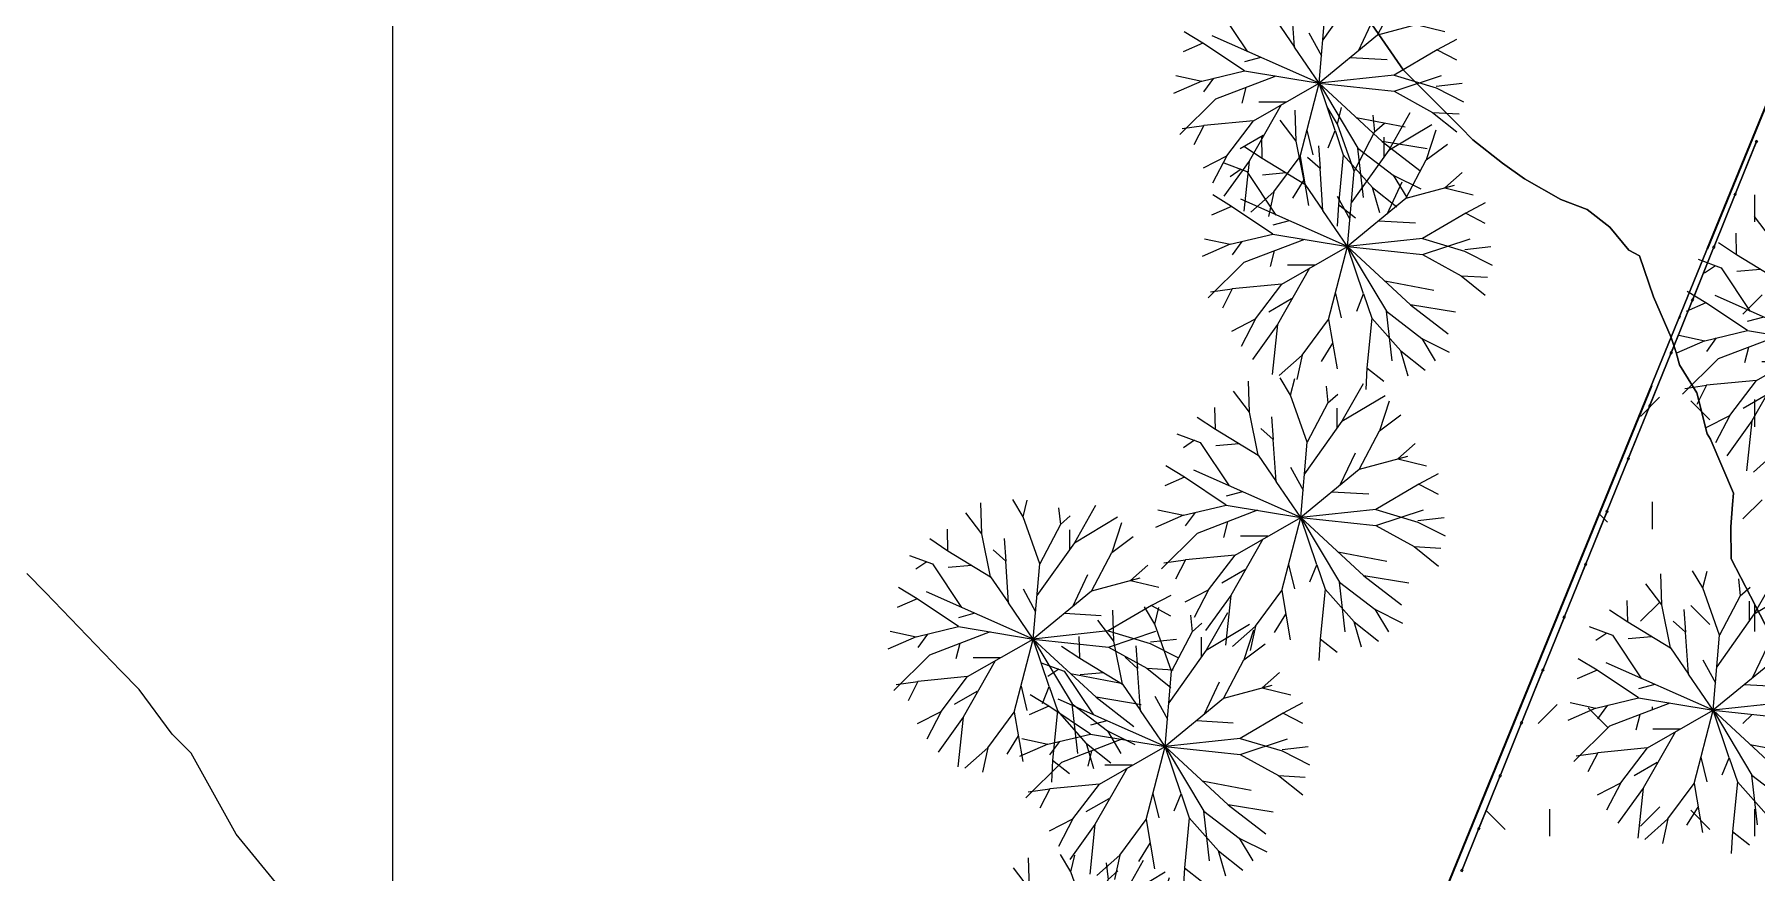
# Model space of a CAD drawing. Header units: metres. Extents: x -207 to 292, y -187 to 169.
# Drawn here: x -162.8 to -102.4, y 69.5 to 98.9 of the extents above; entities that cross this region are included whole.
import ezdxf

# ---------------------------------------------------------------- set-up
doc = ezdxf.new("R2010")
doc.units = ezdxf.units.M
doc.linetypes.add('IMPORT-IMPORT-LÍMITE2 _2_', pattern=[36.83, 6.35, -2.54, 0, -2.54, 25.4, 0, 0, 0])
for name, color, linetype, lineweight in [('A-GLAZ-CWMG', 7, 'Continuous', 9), ('ACHURADO', 7, 'Continuous', 9), ('arboles y arbustos', 7, 'Continuous', 9), ('C-TOPO', 7, 'Continuous', 9), ('C-TOPO-MAJR', 7, 'Continuous', 35), ('grilla', 7, 'Continuous', 9), ('linea propiedad', 7, 'IMPORT-IMPORT-LÍMITE2 _2_', 35)]:
    doc.layers.add(name, color=color, linetype=linetype, lineweight=lineweight)
doc.layers.add('PR10-ARQ-PL-001-Emplazamiento-C-1_dwg', color=7, linetype='Continuous', lineweight=9, true_color=0x767676)

# ---------------------------------------------------------------- blocks, each defined once
blk = doc.blocks.new('PR10-ARQ-PL-001-Emplazamiento-C-1_dwg_Quad Corner Mullion - 50x50 mm-517351-PLANTA EMPLAZAMIENTO-674653-PLANTA EMPLAZAMIENTO ACTUALIZADO')
at = {"layer": 'A-GLAZ-CWMG', "flags": 128}
blk.add_lwpolyline([(0.025, 0.025), (-0.025, 0.025), (-0.025, -0.025), (0.025, -0.025)], close=True, dxfattribs=at)
blk = doc.blocks.new('PR10-ARQ-PL-001-Emplazamiento-C-1_dwg_Circular Mullion - 5mm-517344-PLANTA EMPLAZAMIENTO-674655-PLANTA EMPLAZAMIENTO ACTUALIZADO')
at = {"layer": 'A-GLAZ-CWMG', "flags": 128}
for points in [[(-84.442, 139.656), (-83.711, 141.464), (-83.713, 141.465), (-83.716, 141.466), (-84.446, 139.658), (-84.444, 139.657)], [(-84.444, 139.657), (-83.713, 141.465)]]:
    blk.add_lwpolyline(points, close=True, dxfattribs=at)
blk = doc.blocks.new('PR10-ARQ-PL-001-Emplazamiento-C-1_dwg_Circular Mullion - 5mm-517609-PLANTA EMPLAZAMIENTO-674656-PLANTA EMPLAZAMIENTO ACTUALIZADO')
at = {"layer": 'A-GLAZ-CWMG', "flags": 128}
for points in [[(-112.756, 69.576), (-112.181, 70.998), (-112.183, 70.999), (-112.186, 71), (-112.76, 69.578), (-112.758, 69.577)], [(-112.758, 69.577), (-112.183, 70.999)]]:
    blk.add_lwpolyline(points, close=True, dxfattribs=at)
blk = doc.blocks.new('PR10-ARQ-PL-001-Emplazamiento-C-1_dwg_Rectangular Mullion - 50 x 50 mm-517346-PLANTA EMPLAZAMIENTO-674657-PLANTA EMPLAZAMIENTO ACTUALIZADO')
at = {"layer": 'A-GLAZ-CWMG', "flags": 128}
blk.add_lwpolyline([(0.025, 0.025), (-0.025, 0.025), (-0.025, -0.025), (0.025, -0.025)], close=True, dxfattribs=at)
blk = doc.blocks.new('PR10-ARQ-PL-001-Emplazamiento-C-1_dwg_Quad Corner Mullion - 50x50 mm-517358-PLANTA EMPLAZAMIENTO-674658-PLANTA EMPLAZAMIENTO ACTUALIZADO')
at = {"layer": 'A-GLAZ-CWMG', "flags": 128}
blk.add_lwpolyline([(0.025, 0.025), (0.025, -0.025), (-0.025, -0.025), (-0.025, 0.025)], close=True, dxfattribs=at)
blk = doc.blocks.new('PR10-ARQ-PL-001-Emplazamiento-C-1_dwg_Rectangular Mullion - 50 x 50 mm-517357-PLANTA EMPLAZAMIENTO-674659-PLANTA EMPLAZAMIENTO ACTUALIZADO')
at = {"layer": 'A-GLAZ-CWMG', "flags": 128}
blk.add_lwpolyline([(0.025, 0.025), (0.025, -0.025), (-0.025, -0.025), (-0.025, 0.025)], close=True, dxfattribs=at)
blk = doc.blocks.new('PR10-ARQ-PL-001-Emplazamiento-C-1_dwg_PR10-ARQ-PL-001-Emplazamiento-WIP-A_dwg_arbolito2-671575-PLANTA EMPLAZAMIENTO-674710-PLANTA EMPLAZAMIENTO ACTUALIZADO')
at = {"layer": 'arboles y arbustos'}
for p, q in [((79, 3660), (-283, 4264)), ((-1368, 3061), (-1929, 3801)), ((1704, 3199), (1704, 2495)), ((3531, 3446), (3194, 2410)), ((1878, 2746), (565, 895)), ((-3295, 2076), (-3678, 1817)), ((-2547, 1888), (-1721, 1960)), ((2336, 1620), (1807, 496)), ((-3637, 777), (-4331, 473)), ((76, 1135), (516, 326)), ((-1609, 271), (-2183, 115)), ((2821, 188), (1534, 261)), ((-3676, -555), (-4665, -988)), ((-3269, -458), (-3616, -929)), ((3068, -911), (4732, -361)), ((-2140, -787), (-2280, -1329)), ((5457, -647), (4542, -746)), ((-716, -1292), (-1676, -1292)), ((4413, -1655), (5341, -1707)), ((-4369, -2226), (-3610, -2120)), ((6, -2283), (211, -3139)), ((1739, -1838), (3454, -2164)), ((-2328, -2920), (-1527, -2458)), ((-2796, -3175), (-3300, -4141)), ((-2023, -3367), (-2208, -5117)), ((-482, -4668), (-87, -4026)), ((3034, -3854), (4001, -4335)), ((-1156, -4443), (-1342, -5303)), ((1114, -4886), (1071, -5652))]:
    blk.add_line(p, q, dxfattribs=at)
at = {"layer": 'arboles y arbustos', "flags": 128}
for points in [[(1385, 3388), (661, 2007), (79, 3660), (221, 4243)], [(-2560, 2465), (-1063, 1554), (-1368, 3061), (-1401, 4150)], [(1322, 3974), (1385, 3388), (1728, 3690)], [(2623, 4059), (1878, 2746), (3390, 3652)], [(-3197, 2891), (-2560, 2465), (-2576, 3223)], [(-589, 2897), (-531, 2106), (-968, 2495)], [(4172, 1505), (2480, 1049), (3194, 2410), (3940, 2964)], [(-3908, 2302), (-3099, 2004), (-2078, 473)], [(-1063, 1554), (-433, 633), (-531, 2106)], [(2480, 1049), (433, -633), (661, 2007)], [(4449, 1960), (3842, 1426), (4838, 1183)], [(-4583, -358), (-3676, -555), (-2181, -197), (-3637, 777), (-4292, 1176)], [(-2181, -197), (433, -633), (-3312, 1026)], [(-1866, -1951), (433, -633), (-433, 633)], [(5254, 901), (4577, 540), (5249, 185)], [(4577, 540), (3067, -348), (433, -633), (2646, -2675)], [(-1080, -381), (-3199, -1193), (-4453, -2432)], [(3067, -348), (4539, -791), (5502, -1281)], [(-230, -3198), (433, -633), (1795, -2906)], [(997, -2297), (433, -633), (3068, -911), (4413, -1655), (5264, -2335)], [(-898, -1396), (-2023, -3367), (-2901, -4596)], [(-3623, -3597), (-2796, -3175), (-1866, -1951), (-3610, -2120), (-3954, -2795)], [(757, -2895), (997, -2297), (1284, -3142)], [(1996, -4647), (1795, -2906), (3034, -3854), (3507, -4643)], [(4224, -2938), (2646, -2675), (3965, -3695)], [(-1963, -5161), (-1156, -4443), (-230, -3198), (68, -4925)], [(2305, -4291), (1284, -3142), (1114, -4886), (1710, -5354)], [(2561, -5184), (2305, -4291), (3157, -4971)]]:
    blk.add_lwpolyline(points, dxfattribs=at)
blk = doc.blocks.new('PR10-ARQ-PL-001-Emplazamiento-C-1_dwg-674643-PLANTA EMPLAZAMIENTO ACTUALIZADO')
at = {"layer": 'ACHURADO'}
h = blk.add_hatch(dxfattribs=at)
h.set_pattern_fill('FP_1', color=256, style=0, pattern_type=2)
h.set_pattern_definition([(90, (-655750.258, -5498481.082), (-3.592, 3.592), [0.9525, -6.232]), (45, (-655750.258, -5498481.082), (-3.5921024484, 3.5921024484), [0.9525, -4.127]), (135, (-655750.258, -5498481.082), (-3.5921024484, -3.5921024484), [0.9525, -4.127])])
h.paths.add_polyline_path([(-161.771, -49.779), (-127.862, -43.679), (-120.948, -28.309), (-111.803, -11.418), (-104.331, 0.453), (-97.266, 16.755), (-92.284, 29.861), (-84.153, 48.383), (-83.895, 48.922), (-83.576, 49.56), (-83.246, 50.193), (-82.906, 50.82), (-82.555, 51.442), (-82.193, 52.057), (-81.821, 52.666), (-81.047, 53.865), (-80.645, 54.455), (-80.233, 55.037), (-79.811, 55.613), (-79.38, 56.182), (-75.091, 62.133), (-74.617, 62.76), (-74.134, 63.38), (-73.641, 63.992), (-73.138, 64.596), (-72.625, 65.192), (-72.103, 65.779), (-71.572, 66.359), (-70.664, 67.305), (-70.482, 67.491), (-69.923, 68.045), (-69.356, 68.589), (-68.78, 69.124), (-68.196, 69.65), (-67.003, 70.673), (-66.394, 71.17), (-65.778, 71.658), (-65.153, 72.136), (-64.522, 72.603), (-63.882, 73.061), (-63.236, 73.508), (-62.583, 73.945), (-61.922, 74.371), (-61.255, 74.787), (-60.582, 75.192), (-59.902, 75.586), (-59.306, 75.883), (-58.704, 76.167), (-58.097, 76.441), (-57.486, 76.702), (-56.869, 76.952), (-56.247, 77.19), (-55.621, 77.416), (-54.991, 77.63), (-54.357, 77.832), (-53.077, 78.199), (-52.433, 78.364), (-51.785, 78.517), (-51.134, 78.658), (-50.481, 78.785), (-49.826, 78.901), (-49.168, 79.003), (-48.509, 79.093), (-47.848, 79.171), (-47.185, 79.236), (-45.858, 79.327), (-45.193, 79.354), (-44.527, 79.367), (-43.862, 79.368), (-43.196, 79.357), (-42.531, 79.332), (-41.867, 79.295), (-41.203, 79.245), (-40.54, 79.183), (-39.879, 79.108), (-39.219, 79.02), (-38.562, 78.919), (-37.906, 78.806), (-37.252, 78.68), (-36.601, 78.542), (-35.953, 78.392), (-35.308, 78.229), (-34.666, 78.053), (47.551, 57.663), (47.81, 57.578), (48.073, 57.505), (48.338, 57.445), (48.607, 57.396), (48.877, 57.361), (49.148, 57.338), (49.421, 57.327), (49.693, 57.329), (49.966, 57.344), (50.237, 57.372), (50.506, 57.412), (50.774, 57.464), (51.038, 57.529), (51.3, 57.606), (51.811, 57.797), (52.059, 57.909), (52.301, 58.033), (52.538, 58.169), (52.768, 58.315), (52.991, 58.471), (53.207, 58.638), (53.414, 58.815), (53.614, 59.001), (53.804, 59.196), (53.985, 59.4), (54.156, 59.612), (54.318, 59.831), (54.469, 60.058), (54.609, 60.292), (54.738, 60.532), (54.856, 60.778), (54.962, 61.028), (55.057, 61.284), (55.14, 61.544), (55.21, 61.807), (55.269, 62.073), (55.314, 62.342), (55.348, 62.613), (55.368, 62.884), (55.486, 68.004), (-83.704, 141.488), (-151.221, -23.933)])
h.paths.add_polyline_path([(-98.109, 19.735), (-100.027, 20.525), (-97.678, 26.227), (-95.761, 25.431), (-97.988, 20.027)])
h.paths.add_polyline_path([(-94.264, 28.288), (-97.543, 29.64), (-95.193, 35.341), (-91.917, 33.984), (-94.257, 28.306)])
h.paths.add_polyline_path([(-88.37, 41.33), (-91.648, 42.682), (-89.298, 48.383), (-86.02, 47.032), (-88.359, 41.356)])
h.paths.add_polyline_path([(-107.511, 62.681), (-109.81, 61.362), (-111.554, 61.194), (-112.168, 61.108), (-111.143, 62.121), (-109.024, 62.933)])
h.paths.add_polyline_path([(-107.511, 62.681), (-104.877, 62.965), (-103.986, 62.697), (-104.876, 62.403)])
h.paths.add_polyline_path([(-106.042, 59.476), (-106.66, 60.171), (-107.511, 62.681), (-106.15, 60.408)])
h.paths.add_polyline_path([(-97.117, 62.944), (-99.416, 61.625), (-101.16, 61.457), (-101.774, 61.371), (-100.749, 62.384), (-98.63, 63.196)])
h.paths.add_polyline_path([(-95.648, 59.739), (-96.266, 60.434), (-97.117, 62.944), (-95.756, 60.671)])
h.paths.add_polyline_path([(-94.482, 62.666), (-97.117, 62.944), (-94.483, 63.228), (-93.592, 62.96)])
h.paths.add_polyline_path([(-104.12, 64.725), (-104.103, 64.74), (-104.082, 64.735)])
h.paths.add_polyline_path([(-103.959, 75.174), (-101.325, 75.458), (-100.433, 75.19), (-101.324, 74.896)])
h.paths.add_polyline_path([(-108.615, 73.601), (-107.591, 74.613), (-105.472, 75.426), (-103.959, 75.174), (-106.258, 73.855), (-108.002, 73.687)])
h.paths.add_polyline_path([(-100.567, 77.218), (-100.55, 77.233), (-100.53, 77.228)])
at = {"layer": 'C-TOPO', "flags": 128}
for points in [[(-113.422, 68.679), (-112.437, 71.09), (-111.781, 72.699), (-111.608, 73.121), (-110.942, 74.754), (-110.731, 75.27), (-110.306, 76.311), (-109.921, 77.255), (-108.775, 80.064), (-108.672, 80.315), (-107.685, 82.734), (-107.257, 83.781), (-107.185, 83.959), (-106.958, 84.514), (-105.938, 87.014), (-105.65, 87.721), (-104.633, 90.211), (-103.194, 93.737), (-103.166, 93.806), (-103.141, 93.867), (-103.077, 94.024), (-101.714, 97.363)], [(-101.714, 97.363), (-103.077, 94.024), (-103.141, 93.867), (-103.166, 93.806), (-103.194, 93.737), (-104.633, 90.211), (-105.65, 87.721), (-105.938, 87.014), (-106.958, 84.514), (-107.185, 83.959), (-107.257, 83.781), (-107.685, 82.734), (-108.672, 80.315), (-108.775, 80.064), (-109.921, 77.255), (-110.306, 76.311), (-110.731, 75.27), (-110.942, 74.754), (-111.608, 73.121), (-111.781, 72.699), (-112.437, 71.09), (-113.422, 68.679)]]:
    blk.add_lwpolyline(points, dxfattribs=at)
at = {"layer": 'C-TOPO-MAJR', "color": 1, "lineweight": 9, "true_color": 0xff0000, "flags": 128}
for points in [[(-116.017, 99.37), (-114.816, 97.631), (-112.814, 95.63), (-112.383, 95.191), (-111.347, 94.363), (-110.573, 93.82), (-109.302, 93.089), (-108.379, 92.746), (-107.574, 92.126), (-106.918, 91.321), (-106.542, 91.113), (-106.048, 89.682), (-105.432, 88.253), (-105.251, 87.727), (-105.132, 87.29), (-104.524, 86.306), (-104.163, 84.868), (-104.05, 84.685), (-104.027, 84.631), (-103.243, 82.792), (-103.274, 82.399), (-103.337, 81.608), (-103.33, 80.49), (-101.29, 76.561)], [(-154.36, 69.146), (-155.748, 70.832), (-157.325, 73.669), (-157.984, 74.335), (-159.145, 75.898), (-159.804, 76.565), (-162.432, 79.308), (-163.09, 79.974)]]:
    blk.add_lwpolyline(points, dxfattribs=at)
at = {"layer": 'grilla'}
blk.add_line((-150.258, 166.258), (-150.258, -186.737), dxfattribs=at)
at = {"layer": 'linea propiedad', "flags": 128}
blk.add_lwpolyline([(143.795, -0.255), (151.813, 17.148), (-83.704, 141.488), (-161.771, -49.779), (-137.14, -85.351), (-83.167, -127.74), (-59.701, -140.481)], dxfattribs=at)
at = {"xscale": 0.001, "yscale": 0.001, "zscale": 0.001}
for p in [(-118.208, 97.805), (-117.21, 92.076), (-100.576, 88.694), (-118.85, 82.57), (-128.231, 78.305), (-104.392, 75.807), (-123.608, 74.538), (-126.56, 65.851)]:
    blk.add_blockref('PR10-ARQ-PL-001-Emplazamiento-C-1_dwg_PR10-ARQ-PL-001-Emplazamiento-WIP-A_dwg_arbolito2-671575-PLANTA EMPLAZAMIENTO-674710-PLANTA EMPLAZAMIENTO ACTUALIZADO', p, dxfattribs=at)
for name, p in [('PR10-ARQ-PL-001-Emplazamiento-C-1_dwg_Circular Mullion - 5mm-517344-PLANTA EMPLAZAMIENTO-674655-PLANTA EMPLAZAMIENTO ACTUALIZADO', (-18.73, -46.359)), ('PR10-ARQ-PL-001-Emplazamiento-C-1_dwg_Circular Mullion - 5mm-517344-PLANTA EMPLAZAMIENTO-674655-PLANTA EMPLAZAMIENTO ACTUALIZADO', (-18.73, -46.359)), ('PR10-ARQ-PL-001-Emplazamiento-C-1_dwg_Circular Mullion - 5mm-517344-PLANTA EMPLAZAMIENTO-674655-PLANTA EMPLAZAMIENTO ACTUALIZADO', (-18.73, -46.359)), ('PR10-ARQ-PL-001-Emplazamiento-C-1_dwg_Circular Mullion - 5mm-517344-PLANTA EMPLAZAMIENTO-674655-PLANTA EMPLAZAMIENTO ACTUALIZADO', (-19.48, -48.214)), ('PR10-ARQ-PL-001-Emplazamiento-C-1_dwg_Circular Mullion - 5mm-517344-PLANTA EMPLAZAMIENTO-674655-PLANTA EMPLAZAMIENTO ACTUALIZADO', (-19.48, -48.214)), ('PR10-ARQ-PL-001-Emplazamiento-C-1_dwg_Circular Mullion - 5mm-517344-PLANTA EMPLAZAMIENTO-674655-PLANTA EMPLAZAMIENTO ACTUALIZADO', (-19.48, -48.214)), ('PR10-ARQ-PL-001-Emplazamiento-C-1_dwg_Circular Mullion - 5mm-517344-PLANTA EMPLAZAMIENTO-674655-PLANTA EMPLAZAMIENTO ACTUALIZADO', (-20.229, -50.068)), ('PR10-ARQ-PL-001-Emplazamiento-C-1_dwg_Circular Mullion - 5mm-517344-PLANTA EMPLAZAMIENTO-674655-PLANTA EMPLAZAMIENTO ACTUALIZADO', (-20.229, -50.068)), ('PR10-ARQ-PL-001-Emplazamiento-C-1_dwg_Circular Mullion - 5mm-517344-PLANTA EMPLAZAMIENTO-674655-PLANTA EMPLAZAMIENTO ACTUALIZADO', (-20.229, -50.068)), ('PR10-ARQ-PL-001-Emplazamiento-C-1_dwg_Circular Mullion - 5mm-517344-PLANTA EMPLAZAMIENTO-674655-PLANTA EMPLAZAMIENTO ACTUALIZADO', (-20.978, -51.922)), ('PR10-ARQ-PL-001-Emplazamiento-C-1_dwg_Circular Mullion - 5mm-517344-PLANTA EMPLAZAMIENTO-674655-PLANTA EMPLAZAMIENTO ACTUALIZADO', (-20.978, -51.922)), ('PR10-ARQ-PL-001-Emplazamiento-C-1_dwg_Circular Mullion - 5mm-517344-PLANTA EMPLAZAMIENTO-674655-PLANTA EMPLAZAMIENTO ACTUALIZADO', (-20.978, -51.922)), ('PR10-ARQ-PL-001-Emplazamiento-C-1_dwg_Circular Mullion - 5mm-517344-PLANTA EMPLAZAMIENTO-674655-PLANTA EMPLAZAMIENTO ACTUALIZADO', (-21.727, -53.777)), ('PR10-ARQ-PL-001-Emplazamiento-C-1_dwg_Circular Mullion - 5mm-517344-PLANTA EMPLAZAMIENTO-674655-PLANTA EMPLAZAMIENTO ACTUALIZADO', (-21.727, -53.777)), ('PR10-ARQ-PL-001-Emplazamiento-C-1_dwg_Circular Mullion - 5mm-517344-PLANTA EMPLAZAMIENTO-674655-PLANTA EMPLAZAMIENTO ACTUALIZADO', (-21.727, -53.777)), ('PR10-ARQ-PL-001-Emplazamiento-C-1_dwg_Circular Mullion - 5mm-517344-PLANTA EMPLAZAMIENTO-674655-PLANTA EMPLAZAMIENTO ACTUALIZADO', (-22.476, -55.631)), ('PR10-ARQ-PL-001-Emplazamiento-C-1_dwg_Circular Mullion - 5mm-517344-PLANTA EMPLAZAMIENTO-674655-PLANTA EMPLAZAMIENTO ACTUALIZADO', (-22.476, -55.631)), ('PR10-ARQ-PL-001-Emplazamiento-C-1_dwg_Circular Mullion - 5mm-517344-PLANTA EMPLAZAMIENTO-674655-PLANTA EMPLAZAMIENTO ACTUALIZADO', (-22.476, -55.631)), ('PR10-ARQ-PL-001-Emplazamiento-C-1_dwg_Circular Mullion - 5mm-517344-PLANTA EMPLAZAMIENTO-674655-PLANTA EMPLAZAMIENTO ACTUALIZADO', (-23.226, -57.485)), ('PR10-ARQ-PL-001-Emplazamiento-C-1_dwg_Circular Mullion - 5mm-517344-PLANTA EMPLAZAMIENTO-674655-PLANTA EMPLAZAMIENTO ACTUALIZADO', (-23.226, -57.485)), ('PR10-ARQ-PL-001-Emplazamiento-C-1_dwg_Circular Mullion - 5mm-517344-PLANTA EMPLAZAMIENTO-674655-PLANTA EMPLAZAMIENTO ACTUALIZADO', (-23.226, -57.485)), ('PR10-ARQ-PL-001-Emplazamiento-C-1_dwg_Circular Mullion - 5mm-517344-PLANTA EMPLAZAMIENTO-674655-PLANTA EMPLAZAMIENTO ACTUALIZADO', (-23.975, -59.34)), ('PR10-ARQ-PL-001-Emplazamiento-C-1_dwg_Circular Mullion - 5mm-517344-PLANTA EMPLAZAMIENTO-674655-PLANTA EMPLAZAMIENTO ACTUALIZADO', (-23.975, -59.34)), ('PR10-ARQ-PL-001-Emplazamiento-C-1_dwg_Circular Mullion - 5mm-517344-PLANTA EMPLAZAMIENTO-674655-PLANTA EMPLAZAMIENTO ACTUALIZADO', (-23.975, -59.34)), ('PR10-ARQ-PL-001-Emplazamiento-C-1_dwg_Circular Mullion - 5mm-517344-PLANTA EMPLAZAMIENTO-674655-PLANTA EMPLAZAMIENTO ACTUALIZADO', (-24.724, -61.194)), ('PR10-ARQ-PL-001-Emplazamiento-C-1_dwg_Circular Mullion - 5mm-517344-PLANTA EMPLAZAMIENTO-674655-PLANTA EMPLAZAMIENTO ACTUALIZADO', (-24.724, -61.194)), ('PR10-ARQ-PL-001-Emplazamiento-C-1_dwg_Circular Mullion - 5mm-517344-PLANTA EMPLAZAMIENTO-674655-PLANTA EMPLAZAMIENTO ACTUALIZADO', (-24.724, -61.194)), ('PR10-ARQ-PL-001-Emplazamiento-C-1_dwg_Circular Mullion - 5mm-517344-PLANTA EMPLAZAMIENTO-674655-PLANTA EMPLAZAMIENTO ACTUALIZADO', (-25.473, -63.049)), ('PR10-ARQ-PL-001-Emplazamiento-C-1_dwg_Circular Mullion - 5mm-517344-PLANTA EMPLAZAMIENTO-674655-PLANTA EMPLAZAMIENTO ACTUALIZADO', (-25.473, -63.049)), ('PR10-ARQ-PL-001-Emplazamiento-C-1_dwg_Circular Mullion - 5mm-517344-PLANTA EMPLAZAMIENTO-674655-PLANTA EMPLAZAMIENTO ACTUALIZADO', (-25.473, -63.049)), ('PR10-ARQ-PL-001-Emplazamiento-C-1_dwg_Circular Mullion - 5mm-517344-PLANTA EMPLAZAMIENTO-674655-PLANTA EMPLAZAMIENTO ACTUALIZADO', (-26.222, -64.903)), ('PR10-ARQ-PL-001-Emplazamiento-C-1_dwg_Circular Mullion - 5mm-517344-PLANTA EMPLAZAMIENTO-674655-PLANTA EMPLAZAMIENTO ACTUALIZADO', (-26.222, -64.903)), ('PR10-ARQ-PL-001-Emplazamiento-C-1_dwg_Circular Mullion - 5mm-517344-PLANTA EMPLAZAMIENTO-674655-PLANTA EMPLAZAMIENTO ACTUALIZADO', (-26.222, -64.903)), ('PR10-ARQ-PL-001-Emplazamiento-C-1_dwg_Circular Mullion - 5mm-517344-PLANTA EMPLAZAMIENTO-674655-PLANTA EMPLAZAMIENTO ACTUALIZADO', (-26.972, -66.757)), ('PR10-ARQ-PL-001-Emplazamiento-C-1_dwg_Circular Mullion - 5mm-517344-PLANTA EMPLAZAMIENTO-674655-PLANTA EMPLAZAMIENTO ACTUALIZADO', (-26.972, -66.757)), ('PR10-ARQ-PL-001-Emplazamiento-C-1_dwg_Circular Mullion - 5mm-517344-PLANTA EMPLAZAMIENTO-674655-PLANTA EMPLAZAMIENTO ACTUALIZADO', (-26.972, -66.757)), ('PR10-ARQ-PL-001-Emplazamiento-C-1_dwg_Circular Mullion - 5mm-517344-PLANTA EMPLAZAMIENTO-674655-PLANTA EMPLAZAMIENTO ACTUALIZADO', (-27.721, -68.612)), ('PR10-ARQ-PL-001-Emplazamiento-C-1_dwg_Circular Mullion - 5mm-517344-PLANTA EMPLAZAMIENTO-674655-PLANTA EMPLAZAMIENTO ACTUALIZADO', (-27.721, -68.612)), ('PR10-ARQ-PL-001-Emplazamiento-C-1_dwg_Circular Mullion - 5mm-517344-PLANTA EMPLAZAMIENTO-674655-PLANTA EMPLAZAMIENTO ACTUALIZADO', (-27.721, -68.612)), ('PR10-ARQ-PL-001-Emplazamiento-C-1_dwg_Circular Mullion - 5mm-517609-PLANTA EMPLAZAMIENTO-674656-PLANTA EMPLAZAMIENTO ACTUALIZADO', (0, 0)), ('PR10-ARQ-PL-001-Emplazamiento-C-1_dwg_Circular Mullion - 5mm-517609-PLANTA EMPLAZAMIENTO-674656-PLANTA EMPLAZAMIENTO ACTUALIZADO', (0, 0)), ('PR10-ARQ-PL-001-Emplazamiento-C-1_dwg_Circular Mullion - 5mm-517609-PLANTA EMPLAZAMIENTO-674656-PLANTA EMPLAZAMIENTO ACTUALIZADO', (0, 0))]:
    blk.add_blockref(name, p)
at = {"extrusion": (0, 0, -1), "rotation": 292.0000000000001}
for name, p in [('PR10-ARQ-PL-001-Emplazamiento-C-1_dwg_Rectangular Mullion - 50 x 50 mm-517346-PLANTA EMPLAZAMIENTO-674657-PLANTA EMPLAZAMIENTO ACTUALIZADO', (102.434, 95.129)), ('PR10-ARQ-PL-001-Emplazamiento-C-1_dwg_Rectangular Mullion - 50 x 50 mm-517357-PLANTA EMPLAZAMIENTO-674659-PLANTA EMPLAZAMIENTO ACTUALIZADO', (102.434, 95.129)), ('PR10-ARQ-PL-001-Emplazamiento-C-1_dwg_Rectangular Mullion - 50 x 50 mm-517346-PLANTA EMPLAZAMIENTO-674657-PLANTA EMPLAZAMIENTO ACTUALIZADO', (103.184, 93.275)), ('PR10-ARQ-PL-001-Emplazamiento-C-1_dwg_Rectangular Mullion - 50 x 50 mm-517357-PLANTA EMPLAZAMIENTO-674659-PLANTA EMPLAZAMIENTO ACTUALIZADO', (103.184, 93.275)), ('PR10-ARQ-PL-001-Emplazamiento-C-1_dwg_Rectangular Mullion - 50 x 50 mm-517346-PLANTA EMPLAZAMIENTO-674657-PLANTA EMPLAZAMIENTO ACTUALIZADO', (103.933, 91.42)), ('PR10-ARQ-PL-001-Emplazamiento-C-1_dwg_Rectangular Mullion - 50 x 50 mm-517357-PLANTA EMPLAZAMIENTO-674659-PLANTA EMPLAZAMIENTO ACTUALIZADO', (103.933, 91.42)), ('PR10-ARQ-PL-001-Emplazamiento-C-1_dwg_Rectangular Mullion - 50 x 50 mm-517346-PLANTA EMPLAZAMIENTO-674657-PLANTA EMPLAZAMIENTO ACTUALIZADO', (104.682, 89.566)), ('PR10-ARQ-PL-001-Emplazamiento-C-1_dwg_Rectangular Mullion - 50 x 50 mm-517357-PLANTA EMPLAZAMIENTO-674659-PLANTA EMPLAZAMIENTO ACTUALIZADO', (104.682, 89.566)), ('PR10-ARQ-PL-001-Emplazamiento-C-1_dwg_Rectangular Mullion - 50 x 50 mm-517346-PLANTA EMPLAZAMIENTO-674657-PLANTA EMPLAZAMIENTO ACTUALIZADO', (105.431, 87.712)), ('PR10-ARQ-PL-001-Emplazamiento-C-1_dwg_Rectangular Mullion - 50 x 50 mm-517357-PLANTA EMPLAZAMIENTO-674659-PLANTA EMPLAZAMIENTO ACTUALIZADO', (105.431, 87.712)), ('PR10-ARQ-PL-001-Emplazamiento-C-1_dwg_Rectangular Mullion - 50 x 50 mm-517346-PLANTA EMPLAZAMIENTO-674657-PLANTA EMPLAZAMIENTO ACTUALIZADO', (106.18, 85.857)), ('PR10-ARQ-PL-001-Emplazamiento-C-1_dwg_Rectangular Mullion - 50 x 50 mm-517357-PLANTA EMPLAZAMIENTO-674659-PLANTA EMPLAZAMIENTO ACTUALIZADO', (106.18, 85.857)), ('PR10-ARQ-PL-001-Emplazamiento-C-1_dwg_Rectangular Mullion - 50 x 50 mm-517346-PLANTA EMPLAZAMIENTO-674657-PLANTA EMPLAZAMIENTO ACTUALIZADO', (106.93, 84.003)), ('PR10-ARQ-PL-001-Emplazamiento-C-1_dwg_Rectangular Mullion - 50 x 50 mm-517357-PLANTA EMPLAZAMIENTO-674659-PLANTA EMPLAZAMIENTO ACTUALIZADO', (106.93, 84.003)), ('PR10-ARQ-PL-001-Emplazamiento-C-1_dwg_Rectangular Mullion - 50 x 50 mm-517346-PLANTA EMPLAZAMIENTO-674657-PLANTA EMPLAZAMIENTO ACTUALIZADO', (107.679, 82.148)), ('PR10-ARQ-PL-001-Emplazamiento-C-1_dwg_Rectangular Mullion - 50 x 50 mm-517357-PLANTA EMPLAZAMIENTO-674659-PLANTA EMPLAZAMIENTO ACTUALIZADO', (107.679, 82.148)), ('PR10-ARQ-PL-001-Emplazamiento-C-1_dwg_Rectangular Mullion - 50 x 50 mm-517346-PLANTA EMPLAZAMIENTO-674657-PLANTA EMPLAZAMIENTO ACTUALIZADO', (108.428, 80.294)), ('PR10-ARQ-PL-001-Emplazamiento-C-1_dwg_Rectangular Mullion - 50 x 50 mm-517357-PLANTA EMPLAZAMIENTO-674659-PLANTA EMPLAZAMIENTO ACTUALIZADO', (108.428, 80.294)), ('PR10-ARQ-PL-001-Emplazamiento-C-1_dwg_Rectangular Mullion - 50 x 50 mm-517346-PLANTA EMPLAZAMIENTO-674657-PLANTA EMPLAZAMIENTO ACTUALIZADO', (109.177, 78.44)), ('PR10-ARQ-PL-001-Emplazamiento-C-1_dwg_Rectangular Mullion - 50 x 50 mm-517357-PLANTA EMPLAZAMIENTO-674659-PLANTA EMPLAZAMIENTO ACTUALIZADO', (109.177, 78.44)), ('PR10-ARQ-PL-001-Emplazamiento-C-1_dwg_Rectangular Mullion - 50 x 50 mm-517346-PLANTA EMPLAZAMIENTO-674657-PLANTA EMPLAZAMIENTO ACTUALIZADO', (109.926, 76.585)), ('PR10-ARQ-PL-001-Emplazamiento-C-1_dwg_Rectangular Mullion - 50 x 50 mm-517357-PLANTA EMPLAZAMIENTO-674659-PLANTA EMPLAZAMIENTO ACTUALIZADO', (109.926, 76.585)), ('PR10-ARQ-PL-001-Emplazamiento-C-1_dwg_Rectangular Mullion - 50 x 50 mm-517346-PLANTA EMPLAZAMIENTO-674657-PLANTA EMPLAZAMIENTO ACTUALIZADO', (110.676, 74.731)), ('PR10-ARQ-PL-001-Emplazamiento-C-1_dwg_Rectangular Mullion - 50 x 50 mm-517357-PLANTA EMPLAZAMIENTO-674659-PLANTA EMPLAZAMIENTO ACTUALIZADO', (110.676, 74.731)), ('PR10-ARQ-PL-001-Emplazamiento-C-1_dwg_Rectangular Mullion - 50 x 50 mm-517346-PLANTA EMPLAZAMIENTO-674657-PLANTA EMPLAZAMIENTO ACTUALIZADO', (111.425, 72.877)), ('PR10-ARQ-PL-001-Emplazamiento-C-1_dwg_Rectangular Mullion - 50 x 50 mm-517357-PLANTA EMPLAZAMIENTO-674659-PLANTA EMPLAZAMIENTO ACTUALIZADO', (111.425, 72.877)), ('PR10-ARQ-PL-001-Emplazamiento-C-1_dwg_Rectangular Mullion - 50 x 50 mm-517346-PLANTA EMPLAZAMIENTO-674657-PLANTA EMPLAZAMIENTO ACTUALIZADO', (112.174, 71.022)), ('PR10-ARQ-PL-001-Emplazamiento-C-1_dwg_Rectangular Mullion - 50 x 50 mm-517357-PLANTA EMPLAZAMIENTO-674659-PLANTA EMPLAZAMIENTO ACTUALIZADO', (112.174, 71.022)), ('PR10-ARQ-PL-001-Emplazamiento-C-1_dwg_Quad Corner Mullion - 50x50 mm-517351-PLANTA EMPLAZAMIENTO-674653-PLANTA EMPLAZAMIENTO ACTUALIZADO', (112.767, 69.554)), ('PR10-ARQ-PL-001-Emplazamiento-C-1_dwg_Quad Corner Mullion - 50x50 mm-517358-PLANTA EMPLAZAMIENTO-674658-PLANTA EMPLAZAMIENTO ACTUALIZADO', (112.767, 69.554))]:
    blk.add_blockref(name, p, dxfattribs=at)
blk = doc.blocks.new('Quad Corner Mullion - 50x50 mm-517351-PLANTA EMPLAZAMIENTO ACTUALIZADO')
at = {"layer": 'A-GLAZ-CWMG'}
for p, q in [((0.025, 0.025), (-0.025, 0.025)), ((-0.025, 0.025), (-0.025, -0.025)), ((0.025, -0.025), (0.025, 0.025)), ((-0.025, -0.025), (0.025, -0.025))]:
    blk.add_line(p, q, dxfattribs=at)
blk = doc.blocks.new('Circular Mullion - 5mm-517344-PLANTA EMPLAZAMIENTO ACTUALIZADO')
at = {"layer": 'A-GLAZ-CWMG'}
for p, q in [((-83.716, 141.466), (-84.446, 139.658)), ((-84.444, 139.657), (-83.713, 141.465)), ((-83.713, 141.465), (-84.444, 139.657)), ((-84.442, 139.656), (-83.711, 141.464)), ((-83.713, 141.465), (-83.716, 141.466)), ((-83.711, 141.464), (-83.713, 141.465)), ((-84.446, 139.658), (-84.444, 139.657)), ((-84.444, 139.657), (-84.442, 139.656))]:
    blk.add_line(p, q, dxfattribs=at)
blk = doc.blocks.new('Circular Mullion - 5mm-517609-PLANTA EMPLAZAMIENTO ACTUALIZADO')
at = {"layer": 'A-GLAZ-CWMG'}
for p, q in [((-112.186, 71), (-112.76, 69.578)), ((-112.758, 69.577), (-112.183, 70.999)), ((-112.183, 70.999), (-112.758, 69.577)), ((-112.756, 69.576), (-112.181, 70.998)), ((-112.183, 70.999), (-112.186, 71)), ((-112.181, 70.998), (-112.183, 70.999)), ((-112.76, 69.578), (-112.758, 69.577)), ((-112.758, 69.577), (-112.756, 69.576))]:
    blk.add_line(p, q, dxfattribs=at)
blk = doc.blocks.new('Rectangular Mullion - 50 x 50 mm-517346-PLANTA EMPLAZAMIENTO ACTUALIZADO')
at = {"layer": 'A-GLAZ-CWMG'}
for p, q in [((0.025, 0.025), (-0.025, 0.025)), ((-0.025, 0.025), (-0.025, -0.025)), ((0.025, -0.025), (0.025, 0.025)), ((-0.025, -0.025), (0.025, -0.025))]:
    blk.add_line(p, q, dxfattribs=at)
blk = doc.blocks.new('Quad Corner Mullion - 50x50 mm-517358-PLANTA EMPLAZAMIENTO ACTUALIZADO')
at = {"layer": 'A-GLAZ-CWMG'}
for p, q in [((-0.025, -0.025), (-0.025, 0.025)), ((-0.025, 0.025), (0.025, 0.025)), ((0.025, 0.025), (0.025, -0.025)), ((0.025, -0.025), (-0.025, -0.025))]:
    blk.add_line(p, q, dxfattribs=at)
blk = doc.blocks.new('Rectangular Mullion - 50 x 50 mm-517357-PLANTA EMPLAZAMIENTO ACTUALIZADO')
at = {"layer": 'A-GLAZ-CWMG'}
for p, q in [((-0.025, -0.025), (-0.025, 0.025)), ((-0.025, 0.025), (0.025, 0.025)), ((0.025, 0.025), (0.025, -0.025)), ((0.025, -0.025), (-0.025, -0.025))]:
    blk.add_line(p, q, dxfattribs=at)

msp = doc.modelspace()

# ---------------------------------------------------------------- linework, layer by layer
at = {"layer": 'C-TOPO'}
for p, q in [((-103.077, 94.024), (-101.714, 97.363)), ((-101.714, 97.363), (-103.077, 94.024)), ((-104.633, 90.211), (-103.194, 93.737)), ((-103.194, 93.737), (-104.633, 90.211)), ((-103.194, 93.737), (-103.166, 93.806)), ((-103.166, 93.806), (-103.194, 93.737)), ((-103.166, 93.806), (-103.141, 93.867)), ((-103.141, 93.867), (-103.166, 93.806)), ((-103.141, 93.867), (-103.077, 94.024)), ((-103.077, 94.024), (-103.141, 93.867)), ((-105.65, 87.721), (-104.633, 90.211)), ((-104.633, 90.211), (-105.65, 87.721)), ((-105.938, 87.014), (-105.65, 87.721)), ((-105.65, 87.721), (-105.938, 87.014)), ((-106.958, 84.514), (-105.938, 87.014)), ((-105.938, 87.014), (-106.958, 84.514)), ((-107.257, 83.781), (-107.185, 83.959)), ((-107.185, 83.959), (-107.257, 83.781)), ((-107.185, 83.959), (-106.958, 84.514)), ((-106.958, 84.514), (-107.185, 83.959)), ((-107.685, 82.734), (-107.257, 83.781)), ((-107.257, 83.781), (-107.685, 82.734)), ((-108.672, 80.315), (-107.685, 82.734)), ((-107.685, 82.734), (-108.672, 80.315)), ((-108.775, 80.064), (-108.672, 80.315)), ((-108.672, 80.315), (-108.775, 80.064)), ((-109.921, 77.255), (-108.775, 80.064)), ((-108.775, 80.064), (-109.921, 77.255)), ((-110.306, 76.311), (-109.921, 77.255)), ((-109.921, 77.255), (-110.306, 76.311)), ((-110.731, 75.27), (-110.306, 76.311)), ((-110.306, 76.311), (-110.731, 75.27)), ((-110.942, 74.754), (-110.731, 75.27)), ((-110.731, 75.27), (-110.942, 74.754)), ((-111.608, 73.121), (-110.942, 74.754)), ((-110.942, 74.754), (-111.608, 73.121)), ((-111.781, 72.699), (-111.608, 73.121)), ((-111.608, 73.121), (-111.781, 72.699)), ((-112.437, 71.09), (-111.781, 72.699)), ((-111.781, 72.699), (-112.437, 71.09)), ((-113.422, 68.679), (-112.437, 71.09)), ((-112.437, 71.09), (-113.422, 68.679))]:
    msp.add_line(p, q, dxfattribs=at)
at = {"layer": 'C-TOPO-MAJR', "color": 1, "lineweight": 9, "true_color": 0xff0000, "flags": 128}
for points in [[(-105.432, 88.253), (-106.048, 89.682), (-106.542, 91.113), (-106.918, 91.321), (-107.574, 92.126), (-108.379, 92.746), (-109.302, 93.089), (-110.573, 93.82), (-111.347, 94.363), (-112.383, 95.191), (-112.814, 95.63), (-114.816, 97.631), (-116.017, 99.37)], [(-101.29, 76.561), (-103.33, 80.49), (-103.337, 81.608), (-103.274, 82.399), (-103.243, 82.792), (-104.027, 84.631), (-104.05, 84.685), (-104.163, 84.868), (-104.524, 86.306), (-105.132, 87.29), (-105.251, 87.727), (-105.432, 88.253)], [(-154.36, 69.146), (-155.748, 70.832), (-157.325, 73.669), (-157.984, 74.335), (-159.145, 75.898), (-159.804, 76.565), (-162.432, 79.308), (-163.09, 79.974)]]:
    msp.add_lwpolyline(points, dxfattribs=at)

# ---------------------------------------------------------------- block references
at = {"layer": 'A-GLAZ-CWMG'}
for name, p in [('Circular Mullion - 5mm-517344-PLANTA EMPLAZAMIENTO ACTUALIZADO', (-18.73, -46.359)), ('Circular Mullion - 5mm-517344-PLANTA EMPLAZAMIENTO ACTUALIZADO', (-18.73, -46.359)), ('Circular Mullion - 5mm-517344-PLANTA EMPLAZAMIENTO ACTUALIZADO', (-18.73, -46.359)), ('Circular Mullion - 5mm-517344-PLANTA EMPLAZAMIENTO ACTUALIZADO', (-19.48, -48.214)), ('Circular Mullion - 5mm-517344-PLANTA EMPLAZAMIENTO ACTUALIZADO', (-19.48, -48.214)), ('Circular Mullion - 5mm-517344-PLANTA EMPLAZAMIENTO ACTUALIZADO', (-19.48, -48.214)), ('Circular Mullion - 5mm-517344-PLANTA EMPLAZAMIENTO ACTUALIZADO', (-20.229, -50.068)), ('Circular Mullion - 5mm-517344-PLANTA EMPLAZAMIENTO ACTUALIZADO', (-20.229, -50.068)), ('Circular Mullion - 5mm-517344-PLANTA EMPLAZAMIENTO ACTUALIZADO', (-20.229, -50.068)), ('Circular Mullion - 5mm-517344-PLANTA EMPLAZAMIENTO ACTUALIZADO', (-20.978, -51.922)), ('Circular Mullion - 5mm-517344-PLANTA EMPLAZAMIENTO ACTUALIZADO', (-20.978, -51.922)), ('Circular Mullion - 5mm-517344-PLANTA EMPLAZAMIENTO ACTUALIZADO', (-20.978, -51.922)), ('Circular Mullion - 5mm-517344-PLANTA EMPLAZAMIENTO ACTUALIZADO', (-21.727, -53.777)), ('Circular Mullion - 5mm-517344-PLANTA EMPLAZAMIENTO ACTUALIZADO', (-21.727, -53.777)), ('Circular Mullion - 5mm-517344-PLANTA EMPLAZAMIENTO ACTUALIZADO', (-21.727, -53.777)), ('Circular Mullion - 5mm-517344-PLANTA EMPLAZAMIENTO ACTUALIZADO', (-22.476, -55.631)), ('Circular Mullion - 5mm-517344-PLANTA EMPLAZAMIENTO ACTUALIZADO', (-22.476, -55.631)), ('Circular Mullion - 5mm-517344-PLANTA EMPLAZAMIENTO ACTUALIZADO', (-22.476, -55.631)), ('Circular Mullion - 5mm-517344-PLANTA EMPLAZAMIENTO ACTUALIZADO', (-23.226, -57.485)), ('Circular Mullion - 5mm-517344-PLANTA EMPLAZAMIENTO ACTUALIZADO', (-23.226, -57.485)), ('Circular Mullion - 5mm-517344-PLANTA EMPLAZAMIENTO ACTUALIZADO', (-23.226, -57.485)), ('Circular Mullion - 5mm-517344-PLANTA EMPLAZAMIENTO ACTUALIZADO', (-23.975, -59.34)), ('Circular Mullion - 5mm-517344-PLANTA EMPLAZAMIENTO ACTUALIZADO', (-23.975, -59.34)), ('Circular Mullion - 5mm-517344-PLANTA EMPLAZAMIENTO ACTUALIZADO', (-23.975, -59.34)), ('Circular Mullion - 5mm-517344-PLANTA EMPLAZAMIENTO ACTUALIZADO', (-24.724, -61.194)), ('Circular Mullion - 5mm-517344-PLANTA EMPLAZAMIENTO ACTUALIZADO', (-24.724, -61.194)), ('Circular Mullion - 5mm-517344-PLANTA EMPLAZAMIENTO ACTUALIZADO', (-24.724, -61.194)), ('Circular Mullion - 5mm-517344-PLANTA EMPLAZAMIENTO ACTUALIZADO', (-25.473, -63.049)), ('Circular Mullion - 5mm-517344-PLANTA EMPLAZAMIENTO ACTUALIZADO', (-25.473, -63.049)), ('Circular Mullion - 5mm-517344-PLANTA EMPLAZAMIENTO ACTUALIZADO', (-25.473, -63.049)), ('Circular Mullion - 5mm-517344-PLANTA EMPLAZAMIENTO ACTUALIZADO', (-26.222, -64.903)), ('Circular Mullion - 5mm-517344-PLANTA EMPLAZAMIENTO ACTUALIZADO', (-26.222, -64.903)), ('Circular Mullion - 5mm-517344-PLANTA EMPLAZAMIENTO ACTUALIZADO', (-26.222, -64.903)), ('Circular Mullion - 5mm-517344-PLANTA EMPLAZAMIENTO ACTUALIZADO', (-26.972, -66.757)), ('Circular Mullion - 5mm-517344-PLANTA EMPLAZAMIENTO ACTUALIZADO', (-26.972, -66.757)), ('Circular Mullion - 5mm-517344-PLANTA EMPLAZAMIENTO ACTUALIZADO', (-26.972, -66.757)), ('Circular Mullion - 5mm-517344-PLANTA EMPLAZAMIENTO ACTUALIZADO', (-27.721, -68.612)), ('Circular Mullion - 5mm-517344-PLANTA EMPLAZAMIENTO ACTUALIZADO', (-27.721, -68.612)), ('Circular Mullion - 5mm-517344-PLANTA EMPLAZAMIENTO ACTUALIZADO', (-27.721, -68.612)), ('Circular Mullion - 5mm-517609-PLANTA EMPLAZAMIENTO ACTUALIZADO', (0, 0)), ('Circular Mullion - 5mm-517609-PLANTA EMPLAZAMIENTO ACTUALIZADO', (0, 0)), ('Circular Mullion - 5mm-517609-PLANTA EMPLAZAMIENTO ACTUALIZADO', (0, 0))]:
    msp.add_blockref(name, p, dxfattribs=at)
at = {"layer": 'A-GLAZ-CWMG', "extrusion": (0, 0, -1), "rotation": 292.0000000000001}
for name, p in [('Rectangular Mullion - 50 x 50 mm-517346-PLANTA EMPLAZAMIENTO ACTUALIZADO', (102.434, 95.129)), ('Rectangular Mullion - 50 x 50 mm-517357-PLANTA EMPLAZAMIENTO ACTUALIZADO', (102.434, 95.129)), ('Rectangular Mullion - 50 x 50 mm-517346-PLANTA EMPLAZAMIENTO ACTUALIZADO', (103.184, 93.275)), ('Rectangular Mullion - 50 x 50 mm-517357-PLANTA EMPLAZAMIENTO ACTUALIZADO', (103.184, 93.275)), ('Rectangular Mullion - 50 x 50 mm-517346-PLANTA EMPLAZAMIENTO ACTUALIZADO', (103.933, 91.42)), ('Rectangular Mullion - 50 x 50 mm-517357-PLANTA EMPLAZAMIENTO ACTUALIZADO', (103.933, 91.42)), ('Rectangular Mullion - 50 x 50 mm-517346-PLANTA EMPLAZAMIENTO ACTUALIZADO', (104.682, 89.566)), ('Rectangular Mullion - 50 x 50 mm-517357-PLANTA EMPLAZAMIENTO ACTUALIZADO', (104.682, 89.566)), ('Rectangular Mullion - 50 x 50 mm-517346-PLANTA EMPLAZAMIENTO ACTUALIZADO', (105.431, 87.712)), ('Rectangular Mullion - 50 x 50 mm-517357-PLANTA EMPLAZAMIENTO ACTUALIZADO', (105.431, 87.712)), ('Rectangular Mullion - 50 x 50 mm-517346-PLANTA EMPLAZAMIENTO ACTUALIZADO', (106.18, 85.857)), ('Rectangular Mullion - 50 x 50 mm-517357-PLANTA EMPLAZAMIENTO ACTUALIZADO', (106.18, 85.857)), ('Rectangular Mullion - 50 x 50 mm-517346-PLANTA EMPLAZAMIENTO ACTUALIZADO', (106.93, 84.003)), ('Rectangular Mullion - 50 x 50 mm-517357-PLANTA EMPLAZAMIENTO ACTUALIZADO', (106.93, 84.003)), ('Rectangular Mullion - 50 x 50 mm-517346-PLANTA EMPLAZAMIENTO ACTUALIZADO', (107.679, 82.148)), ('Rectangular Mullion - 50 x 50 mm-517357-PLANTA EMPLAZAMIENTO ACTUALIZADO', (107.679, 82.148)), ('Rectangular Mullion - 50 x 50 mm-517346-PLANTA EMPLAZAMIENTO ACTUALIZADO', (108.428, 80.294)), ('Rectangular Mullion - 50 x 50 mm-517357-PLANTA EMPLAZAMIENTO ACTUALIZADO', (108.428, 80.294)), ('Rectangular Mullion - 50 x 50 mm-517346-PLANTA EMPLAZAMIENTO ACTUALIZADO', (109.177, 78.44)), ('Rectangular Mullion - 50 x 50 mm-517357-PLANTA EMPLAZAMIENTO ACTUALIZADO', (109.177, 78.44)), ('Rectangular Mullion - 50 x 50 mm-517346-PLANTA EMPLAZAMIENTO ACTUALIZADO', (109.926, 76.585)), ('Rectangular Mullion - 50 x 50 mm-517357-PLANTA EMPLAZAMIENTO ACTUALIZADO', (109.926, 76.585)), ('Rectangular Mullion - 50 x 50 mm-517346-PLANTA EMPLAZAMIENTO ACTUALIZADO', (110.676, 74.731)), ('Rectangular Mullion - 50 x 50 mm-517357-PLANTA EMPLAZAMIENTO ACTUALIZADO', (110.676, 74.731)), ('Rectangular Mullion - 50 x 50 mm-517346-PLANTA EMPLAZAMIENTO ACTUALIZADO', (111.425, 72.877)), ('Rectangular Mullion - 50 x 50 mm-517357-PLANTA EMPLAZAMIENTO ACTUALIZADO', (111.425, 72.877)), ('Rectangular Mullion - 50 x 50 mm-517346-PLANTA EMPLAZAMIENTO ACTUALIZADO', (112.174, 71.022)), ('Rectangular Mullion - 50 x 50 mm-517357-PLANTA EMPLAZAMIENTO ACTUALIZADO', (112.174, 71.022)), ('Quad Corner Mullion - 50x50 mm-517351-PLANTA EMPLAZAMIENTO ACTUALIZADO', (112.767, 69.554)), ('Quad Corner Mullion - 50x50 mm-517358-PLANTA EMPLAZAMIENTO ACTUALIZADO', (112.767, 69.554))]:
    msp.add_blockref(name, p, dxfattribs=at)
at = {"layer": 'PR10-ARQ-PL-001-Emplazamiento-C-1_dwg', "color": 7}
msp.add_blockref('PR10-ARQ-PL-001-Emplazamiento-C-1_dwg-674643-PLANTA EMPLAZAMIENTO ACTUALIZADO', (0, 0), dxfattribs=at)

doc.saveas('drawing.dxf')
